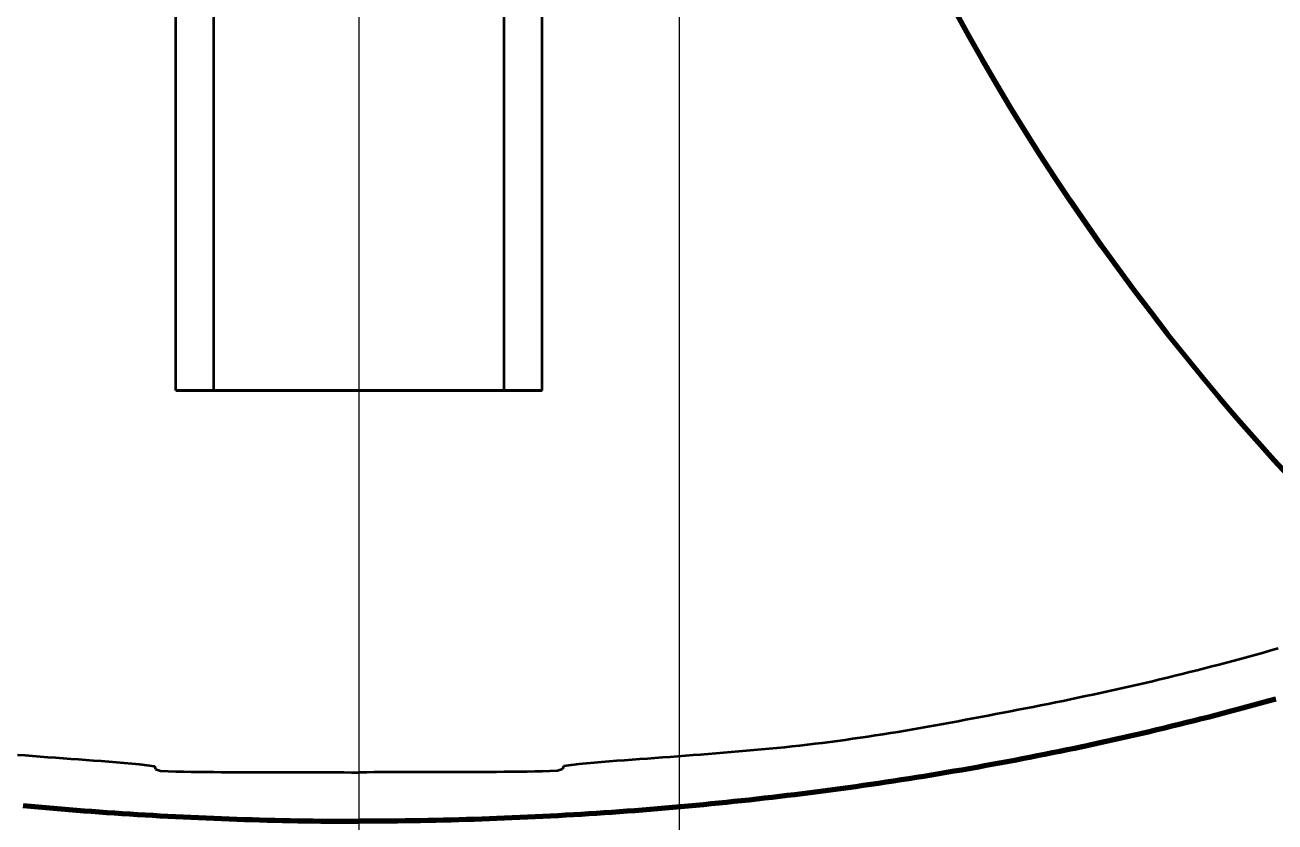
# Model space of a CAD drawing. Header units: millimetres. Extents: x 0 to 2208, y 0 to 420.
# Drawn here: x 187.23 to 195.42, y 146.31 to 151.53 of the extents above; entities that cross this region are included whole.
import ezdxf

# ---------------------------------------------------------------- set-up
doc = ezdxf.new("R2010")
doc.units = ezdxf.units.MM
doc.linetypes.add('IRAM-E-TRAZOS', pattern=[5, 4, -1])
doc.linetypes.add('IRAM-F-TRAZO-PUNTO', pattern=[20, 15, -2, 1, -2])
for name, color, linetype, lineweight in [('01-VISIBLE', 7, 'CONTINUOUS', 70), ('02-OCULTA', 4, 'IRAM-E-TRAZOS', 35), ('03-EJE', 1, 'IRAM-F-TRAZO-PUNTO', 18), ('04-COTA', 3, 'CONTINUOUS', 18)]:
    doc.layers.add(name, color=color, linetype=linetype, lineweight=lineweight)
doc.styles.add('ISO3098', font='isocpeur.ttf')
doc.dimstyles.new('FLAMA-IRAM', dxfattribs={"dimtxt": 3.5, "dimasz": 3.5, "dimexe": 2, "dimexo": 1.5, "dimgap": 1, "dimtad": 1, "dimdec": 1, "dimtxsty": 'ISO3098', "dimblk": 'IRAM_FLECHA', "dimblk1": 'IRAM_FLECHA', "dimblk2": 'IRAM_FLECHA', "dimcen": 2.5, "dimclrd": 256, "dimclre": 256, "dimclrt": 256, "dimazin": 3, "dimtfac": 1, "dimtmove": 0, "dimatfit": 3, "dimlwd": 18, "dimlwe": 18})

# ---------------------------------------------------------------- blocks, each defined once
blk = doc.blocks.new('IRAM_FLECHA')
blk.add_solid([(0, 0), (-1, 0.125), (-1, -0.125)])

msp = doc.modelspace()

# ---------------------------------------------------------------- linework, layer by layer
at = {"layer": '01-VISIBLE'}
for points in [[(195.4228, 147.1152), (195.3745, 147.1017), (195.3261, 147.0883), (195.2777, 147.075), (195.2292, 147.0619), (195.1808, 147.0489), (195.1323, 147.036), (195.0837, 147.0232), (195.0351, 147.0106), (194.9865, 146.998), (194.9379, 146.9856), (194.8892, 146.9733), (194.8405, 146.9612), (194.7918, 146.9491), (194.743, 146.9372), (194.6943, 146.9254), (194.6454, 146.9137), (194.5966, 146.9021), (194.5477, 146.8907), (194.4988, 146.8794), (194.4499, 146.8682), (194.4009, 146.8571), (194.352, 146.8461), (194.3029, 146.8353), (194.2539, 146.8245), (194.2049, 146.8139), (194.1558, 146.8034), (194.1067, 146.793), (194.0575, 146.7828), (194.0084, 146.7726), (193.9592, 146.7626), (193.91, 146.7527), (193.8608, 146.7429), (193.8115, 146.7332), (193.7622, 146.7236), (193.7129, 146.7142), (193.6636, 146.7048), (193.6143, 146.6956), (193.5649, 146.6865), (193.5155, 146.6775), (193.4661, 146.6686), (193.4167, 146.6599), (193.3673, 146.6512), (193.3178, 146.6427), (193.2683, 146.6343), (193.2188, 146.626), (193.1693, 146.6178), (193.1197, 146.6097), (193.0702, 146.6017), (193.0206, 146.5939), (192.971, 146.5861), (192.9214, 146.5785), (192.8718, 146.571), (192.8221, 146.5636), (192.7725, 146.5563), (192.7228, 146.5491), (192.6731, 146.542), (192.6234, 146.5351), (192.5737, 146.5282), (192.5239, 146.5215), (192.4742, 146.5148), (192.4244, 146.5083), (192.3746, 146.5019), (192.3248, 146.4956), (192.275, 146.4895), (192.2252, 146.4834), (192.1753, 146.4774), (192.1255, 146.4716), (192.0756, 146.4658), (192.0257, 146.4602), (191.9758, 146.4547), (191.9259, 146.4493), (191.876, 146.444), (191.8261, 146.4388), (191.7762, 146.4337), (191.7262, 146.4287), (191.6763, 146.4239), (191.6263, 146.4191), (191.5763, 146.4144), (191.5263, 146.4099), (191.4763, 146.4055), (191.4263, 146.4012), (191.3763, 146.3969), (191.3263, 146.3928), (191.2762, 146.3888), (191.2262, 146.3849), (191.1761, 146.3812), (191.1261, 146.3775), (191.076, 146.3739), (191.0259, 146.3705), (190.9759, 146.3671), (190.9258, 146.3639), (190.8757, 146.3607), (190.8256, 146.3577), (190.7755, 146.3548), (190.7253, 146.352), (190.6752, 146.3493), (190.6251, 146.3467), (190.575, 146.3442), (190.5248, 146.3418), (190.4747, 146.3395), (190.4245, 146.3373), (190.3744, 146.3352), (190.3242, 146.3333), (190.2741, 146.3314), (190.2239, 146.3297), (190.1737, 146.328), (190.1236, 146.3265), (190.0734, 146.325), (190.0232, 146.3237), (189.973, 146.3225), (189.9228, 146.3214), (189.8727, 146.3204), (189.8225, 146.3194), (189.7723, 146.3186), (189.7221, 146.3179), (189.6719, 146.3173), (189.6217, 146.3169), (189.5715, 146.3165), (189.5213, 146.3162), (189.4711, 146.316), (189.4209, 146.3159)], [(187.221, 146.4186), (187.2709, 146.414), (187.3208, 146.4094), (187.3706, 146.405), (187.4205, 146.4007), (187.4704, 146.3965), (187.5203, 146.3925), (187.5702, 146.3885), (187.6202, 146.3846), (187.6701, 146.3808), (187.72, 146.3772), (187.77, 146.3736), (187.8199, 146.3702), (187.8699, 146.3669), (187.9198, 146.3636), (187.9698, 146.3605), (188.0198, 146.3575), (188.0698, 146.3546), (188.1198, 146.3518), (188.1698, 146.3491), (188.2198, 146.3465), (188.2698, 146.344), (188.3198, 146.3416), (188.3698, 146.3394), (188.4198, 146.3372), (188.4699, 146.3351), (188.5199, 146.3332), (188.5699, 146.3313), (188.62, 146.3296), (188.67, 146.328), (188.7201, 146.3264), (188.7701, 146.325), (188.8202, 146.3237), (188.8702, 146.3225), (188.9203, 146.3213), (188.9703, 146.3203), (189.0204, 146.3194), (189.0705, 146.3186), (189.1205, 146.3179), (189.1706, 146.3173), (189.2207, 146.3168), (189.2707, 146.3165), (189.3208, 146.3162), (189.3709, 146.316), (189.4209, 146.3159)]]:
    msp.add_lwpolyline(points, dxfattribs=at)
msp.add_circle((206.5159, 158.7659), 15, dxfattribs=at)
at = {"layer": '02-OCULTA'}
for p, q in [((188.2209, 149.1359), (188.2209, 215.2511)), ((188.4709, 149.1359), (188.4709, 215.2511)), ((190.3709, 149.1359), (190.3709, 215.2511)), ((190.6209, 149.1359), (190.6209, 215.2511))]:
    msp.add_line(p, q, dxfattribs=at)
for points in [[(189.4209, 149.1359), (189.3709, 149.1359), (189.3209, 149.1359), (189.2709, 149.1359), (189.2209, 149.1359), (189.1709, 149.1359), (189.1209, 149.1359), (189.0709, 149.1359), (189.0209, 149.1359), (188.9709, 149.1359), (188.9209, 149.1359), (188.8709, 149.1359), (188.8209, 149.1359), (188.7709, 149.1359), (188.7209, 149.1359), (188.6709, 149.1359), (188.6209, 149.1359), (188.5709, 149.1359), (188.5209, 149.1359), (188.4709, 149.1359), (188.4209, 149.1359), (188.3709, 149.1359), (188.3209, 149.1359), (188.2709, 149.1359), (188.2209, 149.1359)], [(188.2209, 149.1359), (188.2709, 149.1359), (188.3209, 149.1359), (188.3709, 149.1359), (188.4209, 149.1359), (188.4709, 149.1359), (188.5209, 149.1359), (188.5709, 149.1359), (188.6209, 149.1359), (188.6709, 149.1359), (188.7209, 149.1359), (188.7709, 149.1359), (188.8209, 149.1359), (188.8709, 149.1359), (188.9209, 149.1359), (188.9709, 149.1359), (189.0209, 149.1359), (189.0709, 149.1359), (189.1209, 149.1359), (189.1709, 149.1359), (189.2209, 149.1359), (189.2709, 149.1359), (189.3209, 149.1359), (189.3709, 149.1359), (189.4209, 149.1359), (189.4709, 149.1359), (189.5209, 149.1359), (189.5709, 149.1359), (189.6209, 149.1359), (189.6709, 149.1359), (189.7209, 149.1359), (189.7709, 149.1359), (189.8209, 149.1359), (189.8709, 149.1359), (189.9209, 149.1359), (189.9709, 149.1359), (190.0209, 149.1359), (190.0709, 149.1359), (190.1209, 149.1359), (190.1709, 149.1359), (190.2209, 149.1359), (190.2709, 149.1359), (190.3209, 149.1359), (190.3709, 149.1359), (190.4209, 149.1359), (190.4709, 149.1359), (190.5209, 149.1359), (190.5709, 149.1359), (190.6209, 149.1359)], [(189.4209, 149.1359), (189.3709, 149.1359), (189.3209, 149.1359), (189.2709, 149.1359), (189.2209, 149.1359), (189.1709, 149.1359), (189.1209, 149.1359), (189.0709, 149.1359), (189.0209, 149.1359), (188.9709, 149.1359), (188.9209, 149.1359), (188.8709, 149.1359), (188.8209, 149.1359), (188.7709, 149.1359), (188.7209, 149.1359), (188.6709, 149.1359), (188.6209, 149.1359), (188.5709, 149.1359), (188.5209, 149.1359), (188.4709, 149.1359)], [(188.4709, 149.1359), (188.5209, 149.1359), (188.5709, 149.1359), (188.6209, 149.1359), (188.6709, 149.1359), (188.7209, 149.1359), (188.7709, 149.1359), (188.8209, 149.1359), (188.8709, 149.1359), (188.9209, 149.1359), (188.9709, 149.1359), (189.0209, 149.1359), (189.0709, 149.1359), (189.1209, 149.1359), (189.1709, 149.1359), (189.2209, 149.1359), (189.2709, 149.1359), (189.3209, 149.1359), (189.3709, 149.1359), (189.4209, 149.1359), (189.4709, 149.1359), (189.5209, 149.1359), (189.5709, 149.1359), (189.6209, 149.1359), (189.6709, 149.1359), (189.7209, 149.1359), (189.7709, 149.1359), (189.8209, 149.1359), (189.8709, 149.1359), (189.9209, 149.1359), (189.9709, 149.1359), (190.0209, 149.1359), (190.0709, 149.1359), (190.1209, 149.1359), (190.1709, 149.1359), (190.2209, 149.1359), (190.2709, 149.1359), (190.3209, 149.1359), (190.3709, 149.1359)], [(190.6209, 149.1359), (190.5688, 149.1359), (190.5166, 149.1359), (190.4644, 149.1359), (190.4122, 149.1359), (190.3601, 149.1359), (190.3079, 149.1359), (190.2557, 149.1359), (190.2035, 149.1359), (190.1514, 149.1359), (190.0992, 149.1359), (190.047, 149.1359), (189.9949, 149.1359), (189.9427, 149.1359), (189.8905, 149.1359), (189.8383, 149.1359), (189.7862, 149.1359), (189.734, 149.1359), (189.6818, 149.1359), (189.6296, 149.1359), (189.5775, 149.1359), (189.5253, 149.1359), (189.4731, 149.1359), (189.4209, 149.1359)], [(190.3709, 149.1359), (190.3209, 149.1359), (190.2709, 149.1359), (190.2209, 149.1359), (190.1709, 149.1359), (190.1209, 149.1359), (190.0709, 149.1359), (190.0209, 149.1359), (189.9709, 149.1359), (189.9209, 149.1359), (189.8709, 149.1359), (189.8209, 149.1359), (189.7709, 149.1359), (189.7209, 149.1359), (189.6709, 149.1359), (189.6209, 149.1359), (189.5709, 149.1359), (189.5209, 149.1359), (189.4709, 149.1359), (189.4209, 149.1359)], [(195.439, 147.4464), (195.391, 147.4327), (195.3428, 147.4191), (195.2947, 147.4056), (195.2464, 147.3923), (195.1982, 147.3791), (195.1499, 147.3661), (195.1016, 147.3532), (195.0533, 147.3404), (195.0049, 147.3278), (194.9564, 147.3152), (194.908, 147.3029), (194.8595, 147.2907), (194.811, 147.2785), (194.7624, 147.2666), (194.7138, 147.2548), (194.6652, 147.2431), (194.6165, 147.2316), (194.5678, 147.2202), (194.5191, 147.2089), (194.4703, 147.1978), (194.4215, 147.1868), (194.3727, 147.1759), (194.3239, 147.1652), (194.275, 147.1546), (194.2261, 147.144), (194.1772, 147.1336), (194.1283, 147.1233), (194.0793, 147.1131), (194.0303, 147.1029), (193.9813, 147.0929), (193.9323, 147.083), (193.8833, 147.0731), (193.8342, 147.0634), (193.7852, 147.0537), (193.7361, 147.0441), (193.687, 147.0345), (193.6379, 147.025), (193.5888, 147.0157), (193.5396, 147.0063), (193.4905, 146.997), (193.4413, 146.9878), (193.3922, 146.9787), (193.343, 146.9696), (193.2938, 146.9605), (193.2446, 146.9515), (193.1954, 146.9426), (193.1462, 146.9338), (193.0969, 146.9251), (193.0476, 146.9166), (192.9983, 146.9081), (192.949, 146.8999), (192.8997, 146.8918), (192.8503, 146.8839), (192.8009, 146.8762), (192.7514, 146.8686), (192.7019, 146.8613), (192.6524, 146.8542), (192.6029, 146.8473), (192.5533, 146.8407), (192.5038, 146.8341), (192.4541, 146.8279), (192.4045, 146.8218), (192.3548, 146.816), (192.3051, 146.8103), (192.2554, 146.8048), (192.2057, 146.7996), (192.1559, 146.7944), (192.1062, 146.7896), (192.0564, 146.7848), (192.0066, 146.7802), (191.9568, 146.7757), (191.9069, 146.7714), (191.8571, 146.7672), (191.8073, 146.7631), (191.7574, 146.7591), (191.7076, 146.7551), (191.6577, 146.7513), (191.6078, 146.7474), (191.558, 146.7437), (191.5081, 146.7399), (191.4582, 146.7362), (191.4083, 146.7325), (191.3585, 146.7289), (191.3086, 146.7252), (191.2587, 146.7215), (191.2088, 146.7179), (191.159, 146.7141), (191.1091, 146.7104), (191.0592, 146.7065), (191.0094, 146.7025), (190.9595, 146.6984), (190.9097, 146.694), (190.8599, 146.6893), (190.8102, 146.6838), (190.7607, 146.6766), (190.754, 146.6568), (190.7211, 146.6455), (190.6712, 146.6431), (190.6212, 146.6417), (190.5712, 146.6407), (190.5212, 146.6399), (190.4712, 146.6393), (190.4212, 146.6387), (190.3712, 146.6384), (190.3212, 146.638), (190.2711, 146.6376), (190.2211, 146.6374), (190.1711, 146.6372), (190.1211, 146.637), (190.0711, 146.6368), (190.0211, 146.6366), (189.9711, 146.6365), (189.9211, 146.6364), (189.871, 146.6363), (189.821, 146.6362), (189.771, 146.6362), (189.721, 146.6361), (189.671, 146.6361), (189.621, 146.636), (189.571, 146.636), (189.521, 146.636), (189.4709, 146.6359), (189.4209, 146.6359)], [(187.1842, 146.7513), (187.234, 146.7474), (187.2839, 146.7437), (187.3338, 146.7399), (187.3837, 146.7362), (187.4335, 146.7325), (187.4834, 146.7289), (187.5333, 146.7252), (187.5832, 146.7215), (187.633, 146.7179), (187.6829, 146.7141), (187.7328, 146.7104), (187.7827, 146.7065), (187.8325, 146.7025), (187.8823, 146.6984), (187.9322, 146.694), (187.982, 146.6893), (188.0317, 146.6838), (188.0811, 146.6766), (188.0879, 146.6568), (188.1207, 146.6455), (188.1707, 146.6431), (188.2207, 146.6417), (188.2707, 146.6407), (188.3207, 146.6399), (188.3707, 146.6393), (188.4207, 146.6387), (188.4707, 146.6384), (188.5207, 146.638), (188.5707, 146.6376), (188.6207, 146.6374), (188.6708, 146.6372), (188.7208, 146.637), (188.7708, 146.6368), (188.8208, 146.6366), (188.8708, 146.6365), (188.9208, 146.6364), (188.9708, 146.6363), (189.0208, 146.6362), (189.0709, 146.6362), (189.1209, 146.6361), (189.1709, 146.6361), (189.2209, 146.636), (189.2709, 146.636), (189.3209, 146.636), (189.3709, 146.6359), (189.4209, 146.6359)]]:
    msp.add_lwpolyline(points, dxfattribs=at)
msp.add_circle((206.5159, 158.7659), 15, dxfattribs=at)
msp.add_circle((206.5159, 158.7659), 15, dxfattribs=at)
msp.add_circle((206.5159, 158.7659), 15, dxfattribs=at)
at = {"layer": '03-EJE'}
msp.add_line((189.4209, 146.0159), (189.4209, 221.2721), dxfattribs=at)

# ---------------------------------------------------------------- dimensions: what is measured, and where the dimension line sits
at = {"layer": '04-COTA'}
msp.add_linear_dim(base=(191.5159, 134.7659), p1=(191.5159, 158.7659), p2=(221.5159, 158.7659), dimstyle='FLAMA-IRAM', override={"dimlfac": 10, "dimpost": '%%c<>'}, dxfattribs=at).render()

doc.saveas('drawing.dxf')
